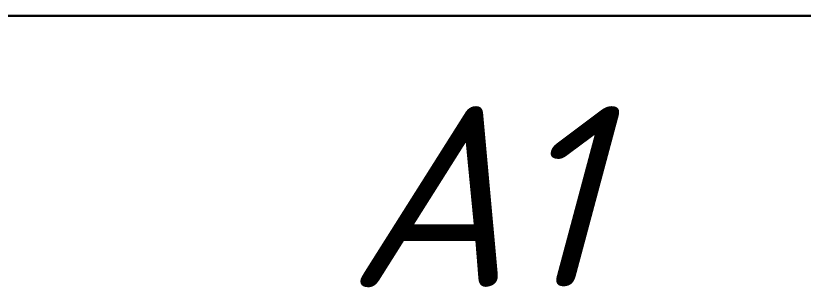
# Model space of a CAD drawing. Header units: millimetres. Extents: x 0 to 53000, y -591 to 24400.
# Drawn here: x 2819.9 to 2863.5, y 2819.98 to 2835 of the extents above; entities that cross this region are included whole.
import ezdxf
from ezdxf.enums import TextEntityAlignment as Align

# ---------------------------------------------------------------- set-up
doc = ezdxf.new("R2010")
doc.units = ezdxf.units.MM
doc.layers.add('КК перф 40х60', color=6, linetype='Continuous', lineweight=30)
doc.layers.add('Основная', color=7, linetype='Continuous', lineweight=30)
doc.layers.add('Привязки', color=2, linetype='Continuous', lineweight=0, plot=False, transparency=0.8)
doc.styles.add('текст', font='isocpeui.ttf')

# ---------------------------------------------------------------- blocks, each defined once
blk = doc.blocks.new('Программируемое реле ПР102')
at = {"layer": 'Основная', "style": 'текст'}
blk.add_attdef('№', text='', height=40, dxfattribs=at).set_placement((57, -88), align=Align.MIDDLE_CENTER)

msp = doc.modelspace()

# ---------------------------------------------------------------- linework, layer by layer
at = {"layer": 'КК перф 40х60'}
msp.add_line((2718.31095, 2834.99999), (3088.31096, 2835.00002), dxfattribs=at)
at = {"layer": 'Привязки'}
for p, q in [((3873, 2834.99999), (371.49998, 2834.99999)), ((2680.84395, 2834.99999), (3125.84394, 2834.99999))]:
    msp.add_line(p, q, dxfattribs=at)

# ---------------------------------------------------------------- block references
at = {"layer": 'Основная'}
ref = msp.add_blockref('Программируемое реле ПР102', (2788.17049, 2905), dxfattribs=at)
ref.add_attrib('№', 'A1', dxfattribs={"layer": '0', "height": 10, "style": 'текст'}).set_placement((2845.17049, 2817), align=Align.BOTTOM_CENTER)

doc.saveas('drawing.dxf')
